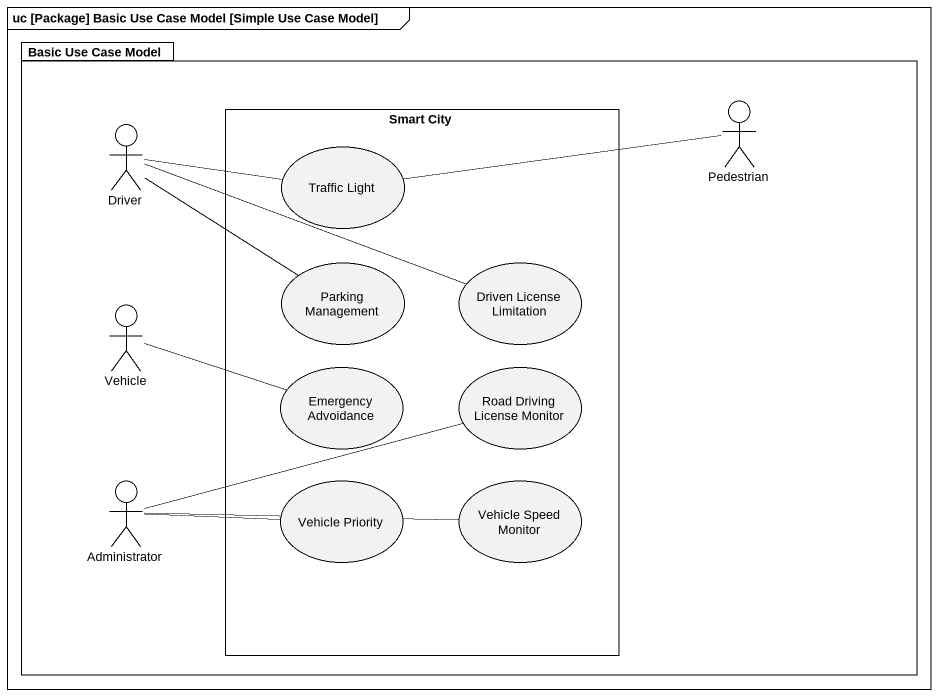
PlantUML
@startuml
mainframe uc [Package] Basic Use Case Model [Simple Use Case Model]
package "Basic Use Case Model" as Basic_Use_Case_Model {
  rectangle "Smart City" as Smart_City {
    usecase "Traffic Light" as Traffic_Light
    usecase "Parking Management" as Parking_Management
    usecase "Driven License Limitation" as Driven_License_Limitation
    usecase "Emergency Advoidance" as Emergency_Advoidance
    usecase "Road Driving License Monitor" as Road_Driving_License_Monitor
    usecase "Vehicle Priority" as Vehicle_Priority
    usecase "Vehicle Speed Monitor" as Vehicle_Speed_Monitor
  }
  actor Pedestrian
  actor Driver
  actor Vehicle
  actor Administrator
}
Pedestrian -left- Traffic_Light
Driver -right- Traffic_Light
Driver -right- Parking_Management
Driver -right- Driven_License_Limitation
Vehicle -right- Emergency_Advoidance
Administrator -right- Road_Driving_License_Monitor
Administrator -right- Vehicle_Priority
Vehicle_Speed_Monitor -left- Administrator
@enduml
